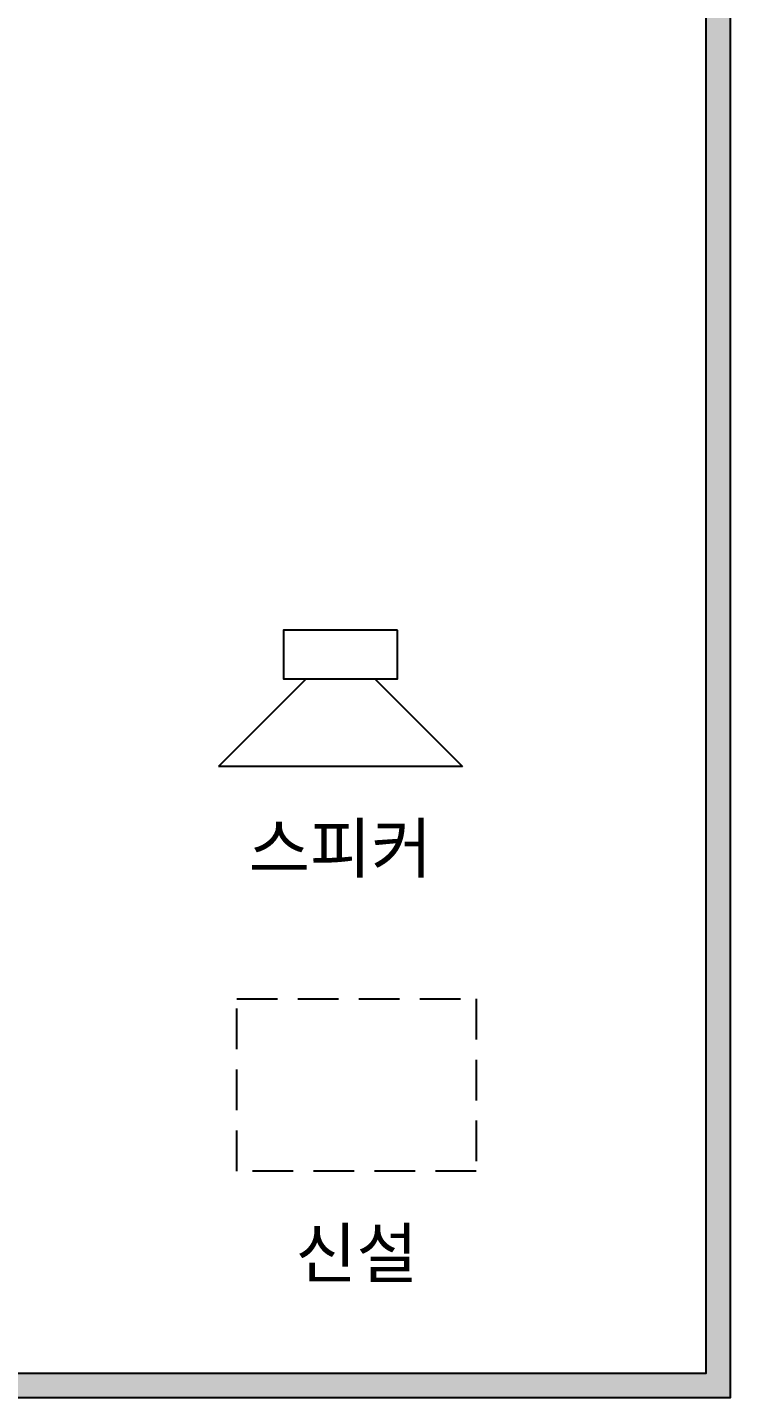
# Model space of a CAD drawing. Header units: millimetres. Extents: x 0 to 841, y 0 to 594.
# Drawn here: x 752.8 to 796, y 447.2 to 531.5 of the extents above; entities that cross this region are included whole.
import ezdxf
from ezdxf.enums import TextEntityAlignment as Align

# ---------------------------------------------------------------- set-up
doc = ezdxf.new("R2010")
doc.units = ezdxf.units.MM
doc.header["$LTSCALE"] = 10
doc.linetypes.add('HIDDEN', pattern=[0.375, 0.25, -0.125])
for name, color, linetype in [('LINE03', 3, 'Continuous'), ('LINE05', 2, 'Continuous'), ('TEXT03', 7, 'Continuous')]:
    doc.layers.add(name, color=color, linetype=linetype)
doc.styles.get("Standard").update_dxf_attribs({"font": 'GulimChe.ttf'})

msp = doc.modelspace()

# ---------------------------------------------------------------- hatches: boundary and pattern name
msp.add_hatch(color=256).paths.add_polyline_path([(796, 543.522), (794.5, 543.522), (794.5, 448.681), (711, 448.681), (711, 447.181), (796, 447.181)])

# ---------------------------------------------------------------- linework, layer by layer
for points in [[(714.5, 545.022), (709.5, 545.022), (709.5, 448.681), (794.5, 448.681), (794.5, 545.022), (741.5, 545.022)], [(711, 448.681), (711, 447.181), (796, 447.181), (796, 543.522), (794.5, 543.522)]]:
    msp.add_lwpolyline(points)
at = {"layer": 'LINE03', "linetype": 'HIDDEN', "lineweight": -2}
msp.add_lwpolyline([(780.352, 461.121), (765.64, 461.121), (765.64, 471.722), (780.352, 471.722)], close=True, dxfattribs=at)
at = {"layer": 'LINE05'}
for p, q in [((769.889, 491.407), (764.504, 486.022)), ((774.119, 491.407), (779.504, 486.022)), ((779.504, 486.022), (764.504, 486.022))]:
    msp.add_line(p, q, dxfattribs=at)
msp.add_lwpolyline([(775.504, 494.407), (768.504, 494.407), (768.504, 491.407), (775.504, 491.407)], close=True, dxfattribs=at)

# ---------------------------------------------------------------- texts
at = {"layer": 'TEXT03'}
for s, p in [('스피커', (772.004, 481.022)), ('신설', (772.996, 456.121))]:
    msp.add_text(s, height=3, dxfattribs=at).set_placement(p, align=Align.MIDDLE)

doc.saveas('drawing.dxf')
